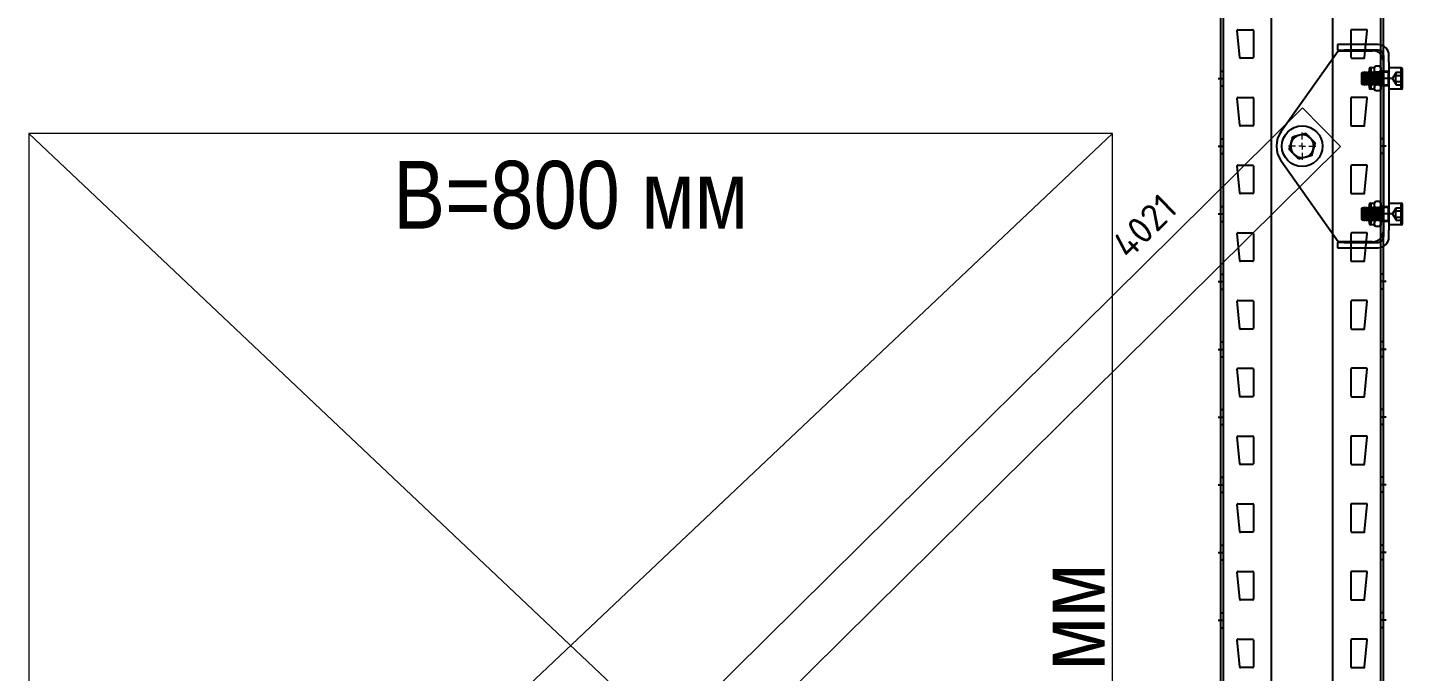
# Model space of a CAD drawing. Header units: millimetres. Extents: x 2140 to 223837, y 2113 to 170313.
# Drawn here: x 221931 to 222946, y 119357 to 119832 of the extents above; entities that cross this region are included whole.
import ezdxf

# ---------------------------------------------------------------- set-up
doc = ezdxf.new("R2010")
doc.units = ezdxf.units.MM
doc.layers.add('0_ANNOT_Dimensions', color=7, linetype='Continuous')
doc.layers.add('2.Стойка', color=7, linetype='Continuous')
for name, color, linetype, lineweight in [('16.СВЖ', 7, 'Continuous', 0), ('17.Метизы', 7, 'Continuous', 0), ('20.Груз', 7, 'Continuous', 0), ('25.Размера', 7, 'Continuous', 0), ('37.Паллеты', 32, 'Continuous', 0), ('52.Труба СВЖ', 7, 'Continuous', 0), ('FORMAT', 7, 'Continuous', 0)]:
    doc.layers.add(name, color=color, linetype=linetype, lineweight=lineweight)
doc.styles.add('Arial Narrow', font='ARIALN.TTF')
doc.styles.add('GOST', font='isocpeur.ttf')
doc.styles.get("Standard").update_dxf_attribs({"font": 'isocpeur.ttf'})
doc.dimstyles.new('20', dxfattribs={"dimtxt": 20, "dimasz": 20, "dimexe": 10, "dimexo": 10, "dimgap": 10, "dimtad": 1, "dimdec": 0, "dimtxsty": 'Standard', "dimcen": 2.5, "dimadec": 0, "dimazin": 0, "dimtfac": 1, "dimtdec": 0, "dimtix": 1, "dimtmove": 0, "dimatfit": 3, "dimfxl": 1, "dimarcsym": 0})
doc.dimstyles.new('blok40', dxfattribs={"dimtxt": 40, "dimasz": 80, "dimexe": 0.18, "dimexo": 0, "dimgap": 5, "dimtad": 1, "dimtoh": 1, "dimdec": 0, "dimzin": 0, "dimdsep": 46, "dimtxsty": 'GOST', "dimblk": 'NONE', "dimcen": 0.09, "dimse1": 1, "dimse2": 1, "dimsd1": 1, "dimsd2": 1, "dimadec": 0, "dimazin": 0, "dimtfac": 1, "dimtdec": 0, "dimtofl": 0, "dimtmove": 0, "dimatfit": 2, "dimldrblk": 'NONE', "dimfxl": 0.18, "dimtolj": 1, "dimtzin": 0, "dimarcsym": 0})

# ---------------------------------------------------------------- blocks, each defined once
blk = doc.blocks.new('*U494')
at = {"layer": '2.Стойка', "color": 0, "linetype": 'ByBlock'}
for p, q in [((-120, 0), (-120, 12200)), ((-118, 0), (-118, 12200)), ((-82.7, 0), (-82.7, 12200)), ((-37.3, 0), (-37.3, 12200)), ((-2, 0), (-2, 12200)), ((0, 0), (0, 12200)), ((-106.1, 10080.5), (-108, 10100.5)), ((-107.5, 10101), (-96.5, 10101)), ((-96, 10100.5), (-96, 10080.5)), ((-24, 10100.5), (-24, 10080.5)), ((-12.5, 10101), (-23.5, 10101)), ((-13.9, 10080.5), (-12, 10100.5)), ((-96.5, 10080), (-105.6, 10080)), ((-23.5, 10080), (-14.4, 10080)), ((-120, 10070.5), (-118, 10070.5)), ((0, 10070.5), (-2, 10070.5)), ((-122, 10065), (-118, 10065)), ((-120, 10059.5), (-118, 10059.5)), ((2, 10065), (-2, 10065)), ((0, 10059.5), (-2, 10059.5)), ((-106.1, 10030.5), (-108, 10050.5)), ((-107.5, 10051), (-96.5, 10051)), ((-96, 10050.5), (-96, 10030.5)), ((-24, 10050.5), (-24, 10030.5)), ((-12.5, 10051), (-23.5, 10051)), ((-13.9, 10030.5), (-12, 10050.5)), ((-96.5, 10030), (-105.6, 10030)), ((-23.5, 10030), (-14.4, 10030)), ((-120, 10020.5), (-118, 10020.5)), ((0, 10020.5), (-2, 10020.5)), ((-122, 10015), (-118, 10015)), ((-120, 10009.5), (-118, 10009.5)), ((2, 10015), (-2, 10015)), ((0, 10009.5), (-2, 10009.5)), ((-106.1, 9980.5), (-108, 10000.5)), ((-107.5, 10001), (-96.5, 10001)), ((-96, 10000.5), (-96, 9980.5)), ((-24, 10000.5), (-24, 9980.5)), ((-12.5, 10001), (-23.5, 10001)), ((-13.9, 9980.5), (-12, 10000.5)), ((-96.5, 9980), (-105.6, 9980)), ((-23.5, 9980), (-14.4, 9980)), ((-120, 9970.5), (-118, 9970.5)), ((0, 9970.5), (-2, 9970.5)), ((-122, 9965), (-118, 9965)), ((-120, 9959.5), (-118, 9959.5)), ((2, 9965), (-2, 9965)), ((0, 9959.5), (-2, 9959.5)), ((-106.1, 9930.5), (-108, 9950.5)), ((-107.5, 9951), (-96.5, 9951)), ((-96, 9950.5), (-96, 9930.5)), ((-24, 9950.5), (-24, 9930.5)), ((-12.5, 9951), (-23.5, 9951)), ((-13.9, 9930.5), (-12, 9950.5)), ((-96.5, 9930), (-105.6, 9930)), ((-23.5, 9930), (-14.4, 9930)), ((-120, 9920.5), (-118, 9920.5)), ((0, 9920.5), (-2, 9920.5)), ((-122, 9915), (-118, 9915)), ((-120, 9909.5), (-118, 9909.5)), ((2, 9915), (-2, 9915)), ((0, 9909.5), (-2, 9909.5)), ((-106.1, 9880.5), (-108, 9900.5)), ((-107.5, 9901), (-96.5, 9901)), ((-96, 9900.5), (-96, 9880.5)), ((-24, 9900.5), (-24, 9880.5)), ((-12.5, 9901), (-23.5, 9901)), ((-13.9, 9880.5), (-12, 9900.5)), ((-96.5, 9880), (-105.6, 9880)), ((-23.5, 9880), (-14.4, 9880)), ((-120, 9870.5), (-118, 9870.5)), ((0, 9870.5), (-2, 9870.5)), ((-122, 9865), (-118, 9865)), ((-120, 9859.5), (-118, 9859.5)), ((2, 9865), (-2, 9865)), ((0, 9859.5), (-2, 9859.5)), ((-106.1, 9830.5), (-108, 9850.5)), ((-107.5, 9851), (-96.5, 9851)), ((-96, 9850.5), (-96, 9830.5)), ((-24, 9850.5), (-24, 9830.5)), ((-12.5, 9851), (-23.5, 9851)), ((-13.9, 9830.5), (-12, 9850.5)), ((-96.5, 9830), (-105.6, 9830)), ((-23.5, 9830), (-14.4, 9830)), ((-120, 9820.5), (-118, 9820.5)), ((0, 9820.5), (-2, 9820.5)), ((-122, 9815), (-118, 9815)), ((-120, 9809.5), (-118, 9809.5)), ((2, 9815), (-2, 9815)), ((0, 9809.5), (-2, 9809.5)), ((-106.1, 9780.5), (-108, 9800.5)), ((-107.5, 9801), (-96.5, 9801)), ((-96, 9800.5), (-96, 9780.5)), ((-24, 9800.5), (-24, 9780.5)), ((-12.5, 9801), (-23.5, 9801)), ((-13.9, 9780.5), (-12, 9800.5)), ((-96.5, 9780), (-105.6, 9780)), ((-23.5, 9780), (-14.4, 9780)), ((-122, 9765), (-118, 9765)), ((-120, 9770.5), (-118, 9770.5)), ((0, 9770.5), (-2, 9770.5)), ((2, 9765), (-2, 9765)), ((-120, 9759.5), (-118, 9759.5)), ((0, 9759.5), (-2, 9759.5)), ((-106.1, 9730.5), (-108, 9750.5)), ((-107.5, 9751), (-96.5, 9751)), ((-96, 9750.5), (-96, 9730.5)), ((-24, 9750.5), (-24, 9730.5)), ((-12.5, 9751), (-23.5, 9751)), ((-13.9, 9730.5), (-12, 9750.5)), ((-96.5, 9730), (-105.6, 9730)), ((-23.5, 9730), (-14.4, 9730)), ((-122, 9715), (-118, 9715)), ((-120, 9720.5), (-118, 9720.5)), ((0, 9720.5), (-2, 9720.5)), ((2, 9715), (-2, 9715)), ((-120, 9709.5), (-118, 9709.5)), ((0, 9709.5), (-2, 9709.5)), ((-106.1, 9680.5), (-108, 9700.5)), ((-107.5, 9701), (-96.5, 9701)), ((-96, 9700.5), (-96, 9680.5)), ((-24, 9700.5), (-24, 9680.5)), ((-12.5, 9701), (-23.5, 9701)), ((-13.9, 9680.5), (-12, 9700.5)), ((-96.5, 9680), (-105.6, 9680)), ((-23.5, 9680), (-14.4, 9680)), ((-122, 9665), (-118, 9665)), ((-120, 9670.5), (-118, 9670.5)), ((0, 9670.5), (-2, 9670.5)), ((2, 9665), (-2, 9665)), ((-120, 9659.5), (-118, 9659.5)), ((0, 9659.5), (-2, 9659.5)), ((-106.1, 9630.5), (-108, 9650.5)), ((-107.5, 9651), (-96.5, 9651)), ((-96, 9650.5), (-96, 9630.5)), ((-24, 9650.5), (-24, 9630.5)), ((-12.5, 9651), (-23.5, 9651)), ((-13.9, 9630.5), (-12, 9650.5)), ((-96.5, 9630), (-105.6, 9630)), ((-23.5, 9630), (-14.4, 9630))]:
    blk.add_line(p, q, dxfattribs=at)
for centre, start, end in [((-107.5, 10100.5), 90, 185.4403), ((-96.5, 10100.5), 0, 90), ((-23.5, 10100.5), 90, 180), ((-12.5, 10100.5), 354.5597, 90), ((-105.6, 10080.5), 185.4403, 270), ((-96.5, 10080.5), 270, 0), ((-23.5, 10080.5), 180, 270), ((-14.4, 10080.5), 270, 354.5597), ((-107.5, 10050.5), 90, 185.4403), ((-96.5, 10050.5), 0, 90), ((-23.5, 10050.5), 90, 180), ((-12.5, 10050.5), 354.5597, 90), ((-105.6, 10030.5), 185.4403, 270), ((-96.5, 10030.5), 270, 0), ((-23.5, 10030.5), 180, 270), ((-14.4, 10030.5), 270, 354.5597), ((-107.5, 10000.5), 90, 185.4403), ((-96.5, 10000.5), 0, 90), ((-23.5, 10000.5), 90, 180), ((-12.5, 10000.5), 354.5597, 90), ((-105.6, 9980.5), 185.4403, 270), ((-96.5, 9980.5), 270, 0), ((-23.5, 9980.5), 180, 270), ((-14.4, 9980.5), 270, 354.5597), ((-107.5, 9950.5), 90, 185.4403), ((-96.5, 9950.5), 0, 90), ((-23.5, 9950.5), 90, 180), ((-12.5, 9950.5), 354.5597, 90), ((-105.6, 9930.5), 185.4403, 270), ((-96.5, 9930.5), 270, 0), ((-23.5, 9930.5), 180, 270), ((-14.4, 9930.5), 270, 354.5597), ((-107.5, 9900.5), 90, 185.4403), ((-96.5, 9900.5), 0, 90), ((-23.5, 9900.5), 90, 180), ((-12.5, 9900.5), 354.5597, 90), ((-105.6, 9880.5), 185.4403, 270), ((-96.5, 9880.5), 270, 0), ((-23.5, 9880.5), 180, 270), ((-14.4, 9880.5), 270, 354.5597), ((-107.5, 9850.5), 90, 185.4403), ((-96.5, 9850.5), 0, 90), ((-23.5, 9850.5), 90, 180), ((-12.5, 9850.5), 354.5597, 90), ((-105.6, 9830.5), 185.4403, 270), ((-96.5, 9830.5), 270, 0), ((-23.5, 9830.5), 180, 270), ((-14.4, 9830.5), 270, 354.5597), ((-107.5, 9800.5), 90, 185.4403), ((-96.5, 9800.5), 0, 90), ((-23.5, 9800.5), 90, 180), ((-12.5, 9800.5), 354.5597, 90), ((-105.6, 9780.5), 185.4403, 270), ((-96.5, 9780.5), 270, 0), ((-23.5, 9780.5), 180, 270), ((-14.4, 9780.5), 270, 354.5597), ((-107.5, 9750.5), 90, 185.4403), ((-96.5, 9750.5), 0, 90), ((-23.5, 9750.5), 90, 180), ((-12.5, 9750.5), 354.5597, 90), ((-105.6, 9730.5), 185.4403, 270), ((-96.5, 9730.5), 270, 0), ((-23.5, 9730.5), 180, 270), ((-14.4, 9730.5), 270, 354.5597), ((-107.5, 9700.5), 90, 185.4403), ((-96.5, 9700.5), 0, 90), ((-23.5, 9700.5), 90, 180), ((-12.5, 9700.5), 354.5597, 90), ((-105.6, 9680.5), 185.4403, 270), ((-96.5, 9680.5), 270, 0), ((-23.5, 9680.5), 180, 270), ((-14.4, 9680.5), 270, 354.5597), ((-107.5, 9650.5), 90, 185.4403), ((-96.5, 9650.5), 0, 90), ((-23.5, 9650.5), 90, 180), ((-12.5, 9650.5), 354.5597, 90), ((-105.6, 9630.5), 185.4403, 270), ((-96.5, 9630.5), 270, 0), ((-23.5, 9630.5), 180, 270), ((-14.4, 9630.5), 270, 354.5597)]:
    blk.add_arc(centre, 0.5, start, end, dxfattribs=at)
blk = doc.blocks.new('SW_CENTERMARKSYMBOL_2')
at = {"layer": 'FORMAT', "linetype": 'ByBlock'}
for p, q in [((-5, 0), (-10, 0)), ((0, 0), (-2.5, 0)), ((0, 5), (0, 10)), ((0, 0), (0, 2.5)), ((0, 0), (0, -2.5)), ((0, 0), (2.5, 0)), ((5, 0), (10, 0)), ((0, -5), (0, -10))]:
    blk.add_line(p, q, dxfattribs=at)
blk = doc.blocks.new('*D713')
at = {"layer": 'Defpoints', "color": 0, "transparency": 16777216}
for p in [(2830.2, 3195.3), (-28.3, 367.2), (-28.3, 367.2)]:
    blk.add_point(p, dxfattribs=at)
at = {"layer": '0_ANNOT_Dimensions', "color": 0, "transparency": 16777216, "insert": (2713.5, 3108), "char_height": 20, "attachment_point": 5, "rotation": 44.6947}
blk.add_mtext('4021', dxfattribs=at)
blk = doc.blocks.new('*D1583')
at = {"layer": 'Defpoints', "color": 0, "linetype": 'ByBlock', "transparency": 16777216}
for p in [(1825, 900), (2625, 900), (2625, 900)]:
    blk.add_point(p, dxfattribs=at)
at = {"layer": '25.Размера', "color": 0, "linetype": 'ByBlock', "transparency": 16777216, "insert": (2225, 854.5), "char_height": 50, "attachment_point": 5, "style": 'Arial Narrow'}
blk.add_mtext('\\A1;В=800 мм', dxfattribs=at)
blk = doc.blocks.new('_None')
blk = doc.blocks.new('*D1570')
at = {"layer": 'Defpoints', "color": 0, "linetype": 'ByBlock', "transparency": 16777216}
for p in [(2625, 900), (2625, 900), (2625, 0)]:
    blk.add_point(p, dxfattribs=at)
at = {"layer": '25.Размера', "color": 0, "linetype": 'ByBlock', "transparency": 16777216, "insert": (2594.5, 450), "char_height": 50, "attachment_point": 5, "rotation": 90, "style": 'Arial Narrow'}
blk.add_mtext('\\A1;Н=900 мм', dxfattribs=at)
blk = doc.blocks.new('*U712')
at = {"color": 0, "linetype": 'ByBlock', "lineweight": -2}
for p, q in [((2856, 3242), (2856, 3238)), ((2861, 3242), (2856, 3242)), ((2886, 3242), (2861, 3242)), ((2814.5, 3178), (2856.5, 3237.5)), ((2856, 3238), (2861, 3238)), ((2856.5, 3237.5), (2882, 3237.5)), ((2886, 3238), (2861, 3238)), ((2890, 3234), (2890, 3229)), ((2890, 3229), (2890, 3105)), ((2894, 3229), (2894, 3234)), ((2894, 3229), (2894, 3105)), ((2890, 3222.5), (2894, 3222.5)), ((2894, 3211.5), (2890, 3211.5)), ((2856.5, 3096.5), (2814.5, 3156)), ((2896, 3117), (2888, 3117)), ((2890, 3122.5), (2894, 3122.5)), ((2894, 3111.5), (2890, 3111.5)), ((2861, 3096), (2856, 3096)), ((2856, 3096), (2856, 3092)), ((2882, 3096.5), (2856.5, 3096.5)), ((2861, 3096), (2886, 3096)), ((2890, 3105), (2890, 3100)), ((2894, 3100), (2894, 3105)), ((2856, 3092), (2861, 3092)), ((2861, 3092), (2886, 3092))]:
    blk.add_line(p, q, dxfattribs=at)
for centre, radius, start, end in [((2886, 3234), 8, 0, 90), ((2882, 3229.5), 8, 0, 90), ((2886, 3234), 4, 0, 90), ((2830, 3167), 19, 144.7875, 215.2125), ((2882, 3104.5), 8, 270, 0), ((2886, 3100), 8, 270, 0), ((2886, 3100), 4, 270, 0)]:
    blk.add_arc(centre, radius, start, end, dxfattribs=at)
at = {"layer": '16.СВЖ', "color": 0, "linetype": 'ByBlock', "lineweight": -2}
blk.add_line((2890.2, 3107.4), (2890.5, 3107.2), dxfattribs=at)
at = {"layer": '17.Метизы', "color": 0, "linetype": 'ByBlock', "lineweight": -2}
for p, q in [((2874, 3221.2), (2874.8, 3222)), ((2874, 3217), (2874, 3221.2)), ((2874.8, 3222), (2875.4, 3221.2)), ((2874.8, 3222), (2874.8, 3222)), ((2874.8, 3217), (2874.8, 3222)), ((2874.8, 3212), (2874.8, 3222)), ((2875.4, 3221.2), (2876, 3222)), ((2875.4, 3212.8), (2875.4, 3221.2)), ((2876, 3222), (2876.2, 3222)), ((2876, 3212), (2876, 3222)), ((2876.2, 3222), (2876.8, 3221.2)), ((2876.2, 3212), (2876.2, 3222)), ((2876.8, 3221.2), (2877.4, 3222)), ((2876.8, 3212.8), (2876.8, 3221.2)), ((2877.4, 3222), (2877.6, 3222)), ((2877.4, 3212), (2877.4, 3222)), ((2877.6, 3222), (2878.2, 3221.2)), ((2877.6, 3212), (2877.6, 3222)), ((2878.2, 3221.2), (2878.8, 3222)), ((2878.2, 3212.8), (2878.2, 3221.2)), ((2878.8, 3222), (2879.1, 3222)), ((2878.8, 3212), (2878.8, 3222)), ((2879.1, 3222), (2879.4, 3221.5)), ((2879.1, 3212), (2879.1, 3222)), ((2879.4, 3223.7), (2879.4, 3217)), ((2879.4, 3222.9), (2880.7, 3222.9)), ((2879.4, 3221.5), (2879.6, 3221.2)), ((2879.6, 3221.2), (2880.2, 3222)), ((2879.6, 3212.8), (2879.6, 3221.2)), ((2880.2, 3212), (2880.2, 3222)), ((2880.2, 3222), (2880.5, 3222)), ((2880.5, 3212), (2880.5, 3222)), ((2880.5, 3222), (2881, 3221.2)), ((2880.7, 3225), (2883.3, 3225)), ((2880.7, 3225), (2880.7, 3217)), ((2880.7, 3222.9), (2880.7, 3225)), ((2880.7, 3222.9), (2880.7, 3225)), ((2880.7, 3222.9), (2880.7, 3217)), ((2880.7, 3221.2), (2887.4, 3221.2)), ((2881, 3221.2), (2881.6, 3222)), ((2881, 3212.8), (2881, 3221.2)), ((2881.6, 3212), (2881.6, 3222)), ((2881.6, 3222), (2881.9, 3222)), ((2881.9, 3212), (2881.9, 3222)), ((2881.9, 3222), (2882.5, 3221.2)), ((2882.5, 3221.2), (2883, 3222)), ((2882.5, 3212.8), (2882.5, 3221.2)), ((2883, 3212), (2883, 3222)), ((2883, 3222), (2883.3, 3222)), ((2883.3, 3225), (2884, 3226.2)), ((2883.3, 3223.9), (2883.3, 3225)), ((2883.3, 3217), (2883.3, 3223.9)), ((2883.3, 3212), (2883.3, 3222)), ((2883.3, 3222), (2883.9, 3221.2)), ((2883.9, 3221.2), (2884.4, 3222)), ((2883.9, 3212.8), (2883.9, 3221.2)), ((2887.3, 3226.2), (2884, 3226.2)), ((2887.3, 3221.6), (2884, 3221.6)), ((2884.4, 3212), (2884.4, 3222)), ((2884.4, 3222), (2884.7, 3222)), ((2884.7, 3212), (2884.7, 3222)), ((2884.7, 3222), (2885.3, 3221.2)), ((2885.3, 3221.2), (2885.9, 3222)), ((2885.3, 3212.8), (2885.3, 3221.2)), ((2885.9, 3212), (2885.9, 3222)), ((2885.9, 3222), (2886.1, 3222)), ((2886.1, 3212), (2886.1, 3222)), ((2886.1, 3222), (2886.7, 3221.2)), ((2886.7, 3221.2), (2887.3, 3222)), ((2886.7, 3212.8), (2886.7, 3221.2)), ((2887.3, 3226.2), (2888, 3225)), ((2887.3, 3212), (2887.3, 3222)), ((2887.3, 3222), (2887.5, 3222)), ((2887.4, 3221.2), (2888, 3222)), ((2887.4, 3221.2), (2887.4, 3212.7)), ((2887.5, 3212), (2887.5, 3222)), ((2887.5, 3222), (2888, 3221.3)), ((2888, 3225), (2888, 3223.9)), ((2888, 3223.9), (2888, 3217)), ((2888, 3222), (2888, 3217)), ((2888, 3222), (2888, 3222)), ((2888, 3221.3), (2888.1, 3221.2)), ((2888.1, 3221.2), (2888.7, 3222)), ((2888.1, 3212.8), (2888.1, 3221.2)), ((2888.7, 3222), (2888.9, 3222)), ((2888.7, 3212), (2888.7, 3222)), ((2888.9, 3222), (2889.5, 3221.2)), ((2888.9, 3212), (2888.9, 3222)), ((2889.5, 3221.2), (2890, 3221.9)), ((2889.5, 3212.8), (2889.5, 3221.2)), ((2890, 3221.9), (2890.1, 3222)), ((2890.1, 3212), (2890.1, 3222)), ((2890.1, 3222), (2893.6, 3222)), ((2893.6, 3212), (2893.6, 3222)), ((2894, 3225), (2903, 3225)), ((2896.7, 3217), (2899, 3221)), ((2899, 3221.6), (2899, 3220.5)), ((2899, 3221.6), (2904, 3221.6)), ((2899, 3220.5), (2899, 3219.3)), ((2899, 3217), (2899, 3219.3)), ((2899, 3219.3), (2904, 3219.3)), ((2903, 3225), (2903, 3217)), ((2903, 3209), (2903, 3225)), ((2904, 3217), (2904, 3224)), ((2874, 3212.8), (2874, 3217)), ((2874.8, 3212), (2874, 3212.8)), ((2874.8, 3212), (2874.8, 3217)), ((2875.4, 3212.8), (2874.8, 3212)), ((2874.8, 3212), (2874.8, 3212)), ((2876, 3212), (2875.4, 3212.8)), ((2876.2, 3212), (2876, 3212)), ((2876.8, 3212.8), (2876.2, 3212)), ((2877.4, 3212), (2876.8, 3212.8)), ((2877.6, 3212), (2877.4, 3212)), ((2878.2, 3212.8), (2877.6, 3212)), ((2878.8, 3212), (2878.2, 3212.8)), ((2879.1, 3212), (2878.8, 3212)), ((2879.4, 3212.5), (2879.1, 3212)), ((2879.4, 3217), (2879.4, 3210.3)), ((2879.6, 3212.8), (2879.4, 3212.5)), ((2880.7, 3211.1), (2879.4, 3211.1)), ((2880.2, 3212), (2879.6, 3212.8)), ((2880.5, 3212), (2880.2, 3212)), ((2881, 3212.8), (2880.5, 3212)), ((2880.7, 3217), (2880.7, 3209)), ((2880.7, 3217), (2880.7, 3211.1)), ((2887.4, 3212.7), (2880.7, 3212.7)), ((2880.7, 3211.1), (2880.7, 3209)), ((2880.7, 3209), (2880.7, 3211.1)), ((2883.3, 3209), (2880.7, 3209)), ((2881.6, 3212), (2881, 3212.8)), ((2881.9, 3212), (2881.6, 3212)), ((2882.5, 3212.8), (2881.9, 3212)), ((2883, 3212), (2882.5, 3212.8)), ((2883.3, 3212), (2883, 3212)), ((2883.3, 3217), (2883.3, 3210.1)), ((2883.9, 3212.8), (2883.3, 3212)), ((2883.3, 3209), (2883.3, 3210.1)), ((2884, 3207.8), (2883.3, 3209)), ((2884.4, 3212), (2883.9, 3212.8)), ((2887.3, 3212.4), (2884, 3212.4)), ((2887.3, 3207.8), (2884, 3207.8)), ((2884.7, 3212), (2884.4, 3212)), ((2885.3, 3212.8), (2884.7, 3212)), ((2885.9, 3212), (2885.3, 3212.8)), ((2886.1, 3212), (2885.9, 3212)), ((2886.7, 3212.8), (2886.1, 3212)), ((2887.3, 3212), (2886.7, 3212.8)), ((2887.5, 3212), (2887.3, 3212)), ((2888, 3209), (2887.3, 3207.8)), ((2888, 3212), (2887.4, 3212.7)), ((2888, 3212.7), (2887.5, 3212)), ((2888, 3217), (2888, 3210.1)), ((2888, 3217), (2888, 3212)), ((2896, 3217), (2888, 3217)), ((2888.1, 3212.8), (2888, 3212.7)), ((2888, 3212), (2888, 3212)), ((2888, 3210.1), (2888, 3209)), ((2888.7, 3212), (2888.1, 3212.8)), ((2888.9, 3212), (2888.7, 3212)), ((2889.5, 3212.8), (2888.9, 3212)), ((2890, 3212.1), (2889.5, 3212.8)), ((2890.1, 3212), (2890, 3212.1)), ((2893.6, 3212), (2890.1, 3212)), ((2903, 3209), (2894, 3209)), ((2899, 3213), (2896.7, 3217)), ((2899, 3214.7), (2899, 3217)), ((2899, 3214.7), (2904, 3214.7)), ((2899, 3214.7), (2899, 3213.5)), ((2899, 3213.5), (2899, 3212.4)), ((2899, 3212.4), (2904, 3212.4)), ((2903, 3217), (2903, 3209)), ((2904, 3210), (2904, 3217)), ((2874, 3121.2), (2874.8, 3122)), ((2874, 3117), (2874, 3121.2)), ((2874, 3112.8), (2874, 3117)), ((2874.8, 3122), (2874.8, 3122)), ((2874.8, 3122), (2875.4, 3121.2)), ((2874.8, 3117), (2874.8, 3122)), ((2874.8, 3112), (2874.8, 3122)), ((2874.8, 3112), (2874.8, 3117)), ((2875.4, 3121.2), (2876, 3122)), ((2875.4, 3112.8), (2875.4, 3121.2)), ((2876, 3122), (2876.2, 3122)), ((2876, 3112), (2876, 3122)), ((2876.2, 3122), (2876.8, 3121.2)), ((2876.2, 3112), (2876.2, 3122)), ((2876.8, 3121.2), (2877.4, 3122)), ((2876.8, 3112.8), (2876.8, 3121.2)), ((2877.4, 3122), (2877.6, 3122)), ((2877.4, 3112), (2877.4, 3122)), ((2877.6, 3122), (2878.2, 3121.2)), ((2877.6, 3112), (2877.6, 3122)), ((2878.2, 3121.2), (2878.8, 3122)), ((2878.2, 3112.8), (2878.2, 3121.2)), ((2878.8, 3122), (2879.1, 3122)), ((2878.8, 3112), (2878.8, 3122)), ((2879.1, 3122), (2879.4, 3121.5)), ((2879.1, 3112), (2879.1, 3122)), ((2879.4, 3123.7), (2879.4, 3117)), ((2879.4, 3122.9), (2880.7, 3122.9)), ((2879.4, 3121.5), (2879.6, 3121.2)), ((2879.4, 3117), (2879.4, 3110.3)), ((2879.6, 3121.2), (2880.2, 3122)), ((2879.6, 3112.8), (2879.6, 3121.2)), ((2880.2, 3112), (2880.2, 3122)), ((2880.2, 3122), (2880.5, 3122)), ((2880.5, 3112), (2880.5, 3122)), ((2880.5, 3122), (2881, 3121.2)), ((2880.7, 3125), (2883.3, 3125)), ((2880.7, 3125), (2880.7, 3117)), ((2880.7, 3122.9), (2880.7, 3125)), ((2880.7, 3122.9), (2880.7, 3125)), ((2880.7, 3122.9), (2880.7, 3117)), ((2880.7, 3121.2), (2887.4, 3121.2)), ((2880.7, 3117), (2880.7, 3109)), ((2880.7, 3117), (2880.7, 3111.1)), ((2881, 3121.2), (2881.6, 3122)), ((2881, 3112.8), (2881, 3121.2)), ((2881.6, 3112), (2881.6, 3122)), ((2881.6, 3122), (2881.9, 3122)), ((2881.9, 3112), (2881.9, 3122)), ((2881.9, 3122), (2882.5, 3121.2)), ((2882.5, 3121.2), (2883, 3122)), ((2882.5, 3112.8), (2882.5, 3121.2)), ((2883, 3112), (2883, 3122)), ((2883, 3122), (2883.3, 3122)), ((2883.3, 3125), (2884, 3126.2)), ((2883.3, 3123.9), (2883.3, 3125)), ((2883.3, 3117), (2883.3, 3123.9)), ((2883.3, 3112), (2883.3, 3122)), ((2883.3, 3122), (2883.9, 3121.2)), ((2883.3, 3117), (2883.3, 3110.1)), ((2883.9, 3121.2), (2884.4, 3122)), ((2883.9, 3112.8), (2883.9, 3121.2)), ((2887.3, 3126.2), (2884, 3126.2)), ((2887.3, 3121.6), (2884, 3121.6)), ((2884.4, 3112), (2884.4, 3122)), ((2884.4, 3122), (2884.7, 3122)), ((2884.7, 3112), (2884.7, 3122)), ((2884.7, 3122), (2885.3, 3121.2)), ((2885.3, 3121.2), (2885.9, 3122)), ((2885.3, 3112.8), (2885.3, 3121.2)), ((2885.9, 3112), (2885.9, 3122)), ((2885.9, 3122), (2886.1, 3122)), ((2886.1, 3112), (2886.1, 3122)), ((2886.1, 3122), (2886.7, 3121.2)), ((2886.7, 3121.2), (2887.3, 3122)), ((2886.7, 3112.8), (2886.7, 3121.2)), ((2887.3, 3126.2), (2888, 3125)), ((2887.3, 3112), (2887.3, 3122)), ((2887.3, 3122), (2887.5, 3122)), ((2887.4, 3121.2), (2888, 3122)), ((2887.4, 3121.2), (2887.4, 3112.7)), ((2887.5, 3112), (2887.5, 3122)), ((2887.5, 3122), (2888, 3121.3)), ((2888, 3125), (2888, 3123.9)), ((2888, 3123.9), (2888, 3117)), ((2888, 3122), (2888, 3117)), ((2888, 3122), (2888, 3122)), ((2888, 3121.3), (2888.1, 3121.2)), ((2888, 3117), (2888, 3110.1)), ((2888, 3117), (2888, 3112)), ((2888.1, 3121.2), (2888.7, 3122)), ((2888.1, 3112.8), (2888.1, 3121.2)), ((2888.7, 3122), (2888.9, 3122)), ((2888.7, 3112), (2888.7, 3122)), ((2888.9, 3122), (2889.5, 3121.2)), ((2888.9, 3112), (2888.9, 3122)), ((2889.5, 3121.2), (2890, 3121.9)), ((2889.5, 3112.8), (2889.5, 3121.2)), ((2890, 3121.9), (2890.1, 3122)), ((2890.1, 3112), (2890.1, 3122)), ((2890.1, 3122), (2893.6, 3122)), ((2893.6, 3112), (2893.6, 3122)), ((2894, 3125), (2903, 3125)), ((2896.7, 3117), (2899, 3121)), ((2899, 3113), (2896.7, 3117)), ((2899, 3121.6), (2899, 3120.5)), ((2899, 3121.6), (2904, 3121.6)), ((2899, 3120.5), (2899, 3119.3)), ((2899, 3117), (2899, 3119.3)), ((2899, 3119.3), (2904, 3119.3)), ((2899, 3114.7), (2899, 3117)), ((2903, 3125), (2903, 3117)), ((2903, 3109), (2903, 3125)), ((2903, 3117), (2903, 3109)), ((2904, 3117), (2904, 3124)), ((2904, 3110), (2904, 3117)), ((2874.8, 3112), (2874, 3112.8)), ((2875.4, 3112.8), (2874.8, 3112)), ((2874.8, 3112), (2874.8, 3112)), ((2876, 3112), (2875.4, 3112.8)), ((2876.2, 3112), (2876, 3112)), ((2876.8, 3112.8), (2876.2, 3112)), ((2877.4, 3112), (2876.8, 3112.8)), ((2877.6, 3112), (2877.4, 3112)), ((2878.2, 3112.8), (2877.6, 3112)), ((2878.8, 3112), (2878.2, 3112.8)), ((2879.1, 3112), (2878.8, 3112)), ((2879.4, 3112.5), (2879.1, 3112)), ((2879.6, 3112.8), (2879.4, 3112.5)), ((2880.7, 3111.1), (2879.4, 3111.1)), ((2880.2, 3112), (2879.6, 3112.8)), ((2880.5, 3112), (2880.2, 3112)), ((2881, 3112.8), (2880.5, 3112)), ((2887.4, 3112.7), (2880.7, 3112.7)), ((2880.7, 3111.1), (2880.7, 3109)), ((2880.7, 3109), (2880.7, 3111.1)), ((2883.3, 3109), (2880.7, 3109)), ((2881.6, 3112), (2881, 3112.8)), ((2881.9, 3112), (2881.6, 3112)), ((2882.5, 3112.8), (2881.9, 3112)), ((2883, 3112), (2882.5, 3112.8)), ((2883.3, 3112), (2883, 3112)), ((2883.9, 3112.8), (2883.3, 3112)), ((2883.3, 3109), (2883.3, 3110.1)), ((2884, 3107.8), (2883.3, 3109)), ((2884.4, 3112), (2883.9, 3112.8)), ((2887.3, 3112.4), (2884, 3112.4)), ((2887.3, 3107.8), (2884, 3107.8)), ((2884.7, 3112), (2884.4, 3112)), ((2885.3, 3112.8), (2884.7, 3112)), ((2885.9, 3112), (2885.3, 3112.8)), ((2886.1, 3112), (2885.9, 3112)), ((2886.7, 3112.8), (2886.1, 3112)), ((2887.3, 3112), (2886.7, 3112.8)), ((2887.5, 3112), (2887.3, 3112)), ((2888, 3109), (2887.3, 3107.8)), ((2888, 3112), (2887.4, 3112.7)), ((2888, 3112.7), (2887.5, 3112)), ((2888.1, 3112.8), (2888, 3112.7)), ((2888, 3112), (2888, 3112)), ((2888, 3110.1), (2888, 3109)), ((2888.7, 3112), (2888.1, 3112.8)), ((2888.9, 3112), (2888.7, 3112)), ((2889.5, 3112.8), (2888.9, 3112)), ((2890, 3112.1), (2889.5, 3112.8)), ((2890.1, 3112), (2890, 3112.1)), ((2893.6, 3112), (2890.1, 3112)), ((2903, 3109), (2894, 3109)), ((2899, 3114.7), (2899, 3113.5)), ((2899, 3114.7), (2904, 3114.7)), ((2899, 3113.5), (2899, 3112.4)), ((2899, 3112.4), (2904, 3112.4))]:
    blk.add_line(p, q, dxfattribs=at)
for centre, radius, start, end in [((2880.7, 3223.7), 1.29, 90, 180), ((2893.6, 3222.4), 0.4, 270, 0), ((2903, 3224), 1, 0, 90), ((2880.7, 3210.3), 1.29, 180, 270), ((2893.6, 3211.6), 0.4, 0, 90), ((2903, 3210), 1, 270, 0), ((2880.7, 3123.7), 1.29, 90, 180), ((2893.6, 3122.4), 0.4, 270, 0), ((2903, 3124), 1, 0, 90), ((2880.7, 3110.3), 1.29, 180, 270), ((2893.6, 3111.6), 0.4, 0, 90), ((2903, 3110), 1, 270, 0)]:
    blk.add_arc(centre, radius, start, end, dxfattribs=at)
for points, knots in [([(2883.3, 3223.9), (2883.3, 3224), (2883.3, 3224.4), (2883.5, 3225.2), (2883.8, 3225.9), (2884, 3226.2)], [0, 0, 0, 0, 0.070086, 0.530782, 1, 1, 1, 1]), ([(2884, 3221.6), (2883.8, 3222), (2883.4, 3222.8), (2883.3, 3223.5), (2883.3, 3223.9)], [0, 0, 0, 0, 0.495458, 1, 1, 1, 1]), ([(2884, 3221.6), (2883.9, 3221.2), (2883.5, 3219.7), (2883.4, 3218.2), (2883.3, 3217)], [0, 0, 0, 0, 0.257551, 1, 1, 1, 1]), ([(2888, 3223.9), (2888, 3224), (2888, 3224.4), (2887.8, 3225.2), (2887.5, 3225.9), (2887.3, 3226.2)], [0, 0, 0, 0, 0.070086, 0.530782, 1, 1, 1, 1]), ([(2887.3, 3221.6), (2887.5, 3222), (2887.9, 3222.8), (2888, 3223.5), (2888, 3223.9)], [0, 0, 0, 0, 0.495458, 1, 1, 1, 1]), ([(2887.3, 3221.6), (2887.4, 3221.2), (2887.8, 3219.7), (2887.9, 3218.2), (2888, 3217)], [0, 0, 0, 0, 0.257551, 1, 1, 1, 1]), ([(2883.3, 3217), (2883.3, 3216.6), (2883.4, 3215), (2883.7, 3213.5), (2884, 3212.4)], [0, 0, 0, 0, 0.268634, 1, 1, 1, 1]), ([(2883.3, 3210.1), (2883.3, 3210.1), (2883.3, 3210.5), (2883.5, 3211.3), (2883.8, 3212), (2884, 3212.4)], [0, 0, 0, 0, 0.070086, 0.530782, 1, 1, 1, 1]), ([(2884, 3207.8), (2883.8, 3208.1), (2883.4, 3208.9), (2883.3, 3209.7), (2883.3, 3210.1)], [0, 0, 0, 0, 0.495458, 1, 1, 1, 1]), ([(2888, 3217), (2888, 3216.6), (2887.9, 3215), (2887.6, 3213.5), (2887.3, 3212.4)], [0, 0, 0, 0, 0.268634, 1, 1, 1, 1]), ([(2888, 3210.1), (2888, 3210.1), (2888, 3210.5), (2887.8, 3211.3), (2887.5, 3212), (2887.3, 3212.4)], [0, 0, 0, 0, 0.070086, 0.530782, 1, 1, 1, 1]), ([(2887.3, 3207.8), (2887.5, 3208.1), (2887.9, 3208.9), (2888, 3209.7), (2888, 3210.1)], [0, 0, 0, 0, 0.495458, 1, 1, 1, 1]), ([(2883.3, 3123.9), (2883.3, 3124), (2883.3, 3124.4), (2883.5, 3125.2), (2883.8, 3125.9), (2884, 3126.2)], [0, 0, 0, 0, 0.070086, 0.530782, 1, 1, 1, 1]), ([(2884, 3121.6), (2883.8, 3122), (2883.4, 3122.8), (2883.3, 3123.5), (2883.3, 3123.9)], [0, 0, 0, 0, 0.495458, 1, 1, 1, 1]), ([(2884, 3121.6), (2883.9, 3121.2), (2883.5, 3119.7), (2883.4, 3118.2), (2883.3, 3117)], [0, 0, 0, 0, 0.257551, 1, 1, 1, 1]), ([(2883.3, 3117), (2883.3, 3116.6), (2883.4, 3115), (2883.7, 3113.5), (2884, 3112.4)], [0, 0, 0, 0, 0.268634, 1, 1, 1, 1]), ([(2888, 3123.9), (2888, 3124), (2888, 3124.4), (2887.8, 3125.2), (2887.5, 3125.9), (2887.3, 3126.2)], [0, 0, 0, 0, 0.070086, 0.530782, 1, 1, 1, 1]), ([(2887.3, 3121.6), (2887.5, 3122), (2887.9, 3122.8), (2888, 3123.5), (2888, 3123.9)], [0, 0, 0, 0, 0.495458, 1, 1, 1, 1]), ([(2887.3, 3121.6), (2887.4, 3121.2), (2887.8, 3119.7), (2887.9, 3118.2), (2888, 3117)], [0, 0, 0, 0, 0.257551, 1, 1, 1, 1]), ([(2888, 3117), (2888, 3116.6), (2887.9, 3115), (2887.6, 3113.5), (2887.3, 3112.4)], [0, 0, 0, 0, 0.268634, 1, 1, 1, 1]), ([(2883.3, 3110.1), (2883.3, 3110.1), (2883.3, 3110.5), (2883.5, 3111.3), (2883.8, 3112), (2884, 3112.4)], [0, 0, 0, 0, 0.070086, 0.530782, 1, 1, 1, 1]), ([(2884, 3107.8), (2883.8, 3108.1), (2883.4, 3108.9), (2883.3, 3109.7), (2883.3, 3110.1)], [0, 0, 0, 0, 0.495458, 1, 1, 1, 1]), ([(2888, 3110.1), (2888, 3110.1), (2888, 3110.5), (2887.8, 3111.3), (2887.5, 3112), (2887.3, 3112.4)], [0, 0, 0, 0, 0.070086, 0.530782, 1, 1, 1, 1]), ([(2887.3, 3107.8), (2887.5, 3108.1), (2887.9, 3108.9), (2888, 3109.7), (2888, 3110.1)], [0, 0, 0, 0, 0.495458, 1, 1, 1, 1])]:
    blk.add_open_spline(points, degree=3, knots=knots, dxfattribs=at)
at = {"layer": '52.Труба СВЖ', "color": 3}
for p, q in [((2830.2, 3195.3), (-28.3, 367.2)), ((2858.3, 3166.8), (2830.2, 3195.3)), ((-0.2, 338.7), (2858.3, 3166.8))]:
    blk.add_line(p, q, dxfattribs=at)
at = {"layer": '52.Труба СВЖ', "color": 7, "linetype": 'Continuous', "lineweight": 25}
blk.add_circle((2830, 3167), 15, dxfattribs=at)
for start, end in [(164.6947, 224.6947), (104.6947, 164.6947), (44.6947, 104.6947), (344.6947, 44.6947), (224.6947, 284.6947), (284.6947, 344.6947)]:
    blk.add_arc((2830, 3167), 8.5, start, end, dxfattribs=at)
for points, knots in [([(2820.5, 3164.5), (2820.7, 3165.3), (2821.1, 3166.8), (2821.6, 3168.4), (2821.8, 3169.2)], [0, 0, 0, 0, 0.495458, 1, 1, 1, 1]), ([(2821.8, 3169.2), (2821.8, 3169.4), (2822.1, 3170.2), (2822.5, 3171.8), (2822.9, 3173.2), (2823.1, 3174)], [0, 0, 0, 0, 0.070088, 0.530783, 1, 1, 1, 1]), ([(2823.1, 3174), (2823.9, 3174.2), (2825.4, 3174.6), (2827, 3175), (2827.8, 3175.2)], [0, 0, 0, 0, 0.495458, 1, 1, 1, 1]), ([(2827.8, 3175.2), (2828, 3175.3), (2828.8, 3175.5), (2830.4, 3175.9), (2831.9, 3176.3), (2832.6, 3176.5)], [0, 0, 0, 0, 0.070088, 0.530783, 1, 1, 1, 1]), ([(2832.6, 3176.5), (2833.2, 3175.9), (2834.3, 3174.8), (2835.5, 3173.6), (2836, 3173)], [0, 0, 0, 0, 0.495458, 1, 1, 1, 1]), ([(2836, 3173), (2836.1, 3173), (2836.6, 3172.4), (2837.8, 3171.2), (2838.9, 3170.1), (2839.5, 3169.5)], [0, 0, 0, 0, 0.017174, 0.503418, 1, 1, 1, 1]), ([(2839.5, 3169.5), (2839.3, 3168.7), (2838.9, 3167.2), (2838.4, 3165.6), (2838.2, 3164.8)], [0, 0, 0, 0, 0.495458, 1, 1, 1, 1]), ([(2824, 3161), (2823.9, 3161), (2823.4, 3161.6), (2822.2, 3162.8), (2821.1, 3163.9), (2820.5, 3164.5)], [0, 0, 0, 0, 0.0171741, 0.5034184, 1, 1, 1, 1]), ([(2827.4, 3157.5), (2826.8, 3158.1), (2825.7, 3159.2), (2824.5, 3160.4), (2824, 3161)], [0, 0, 0, 0, 0.495458, 1, 1, 1, 1]), ([(2832.2, 3158.8), (2832, 3158.7), (2831.2, 3158.5), (2829.6, 3158.1), (2828.1, 3157.7), (2827.4, 3157.5)], [0, 0, 0, 0, 0.070088, 0.530783, 1, 1, 1, 1]), ([(2836.9, 3160), (2836.1, 3159.8), (2834.6, 3159.4), (2833, 3159), (2832.2, 3158.8)], [0, 0, 0, 0, 0.495458, 1, 1, 1, 1]), ([(2838.2, 3164.8), (2838.2, 3164.6), (2837.9, 3163.8), (2837.5, 3162.2), (2837.1, 3160.8), (2836.9, 3160)], [0, 0, 0, 0, 0.070088, 0.530783, 1, 1, 1, 1])]:
    blk.add_open_spline(points, degree=3, knots=knots, dxfattribs=at)
at = {"layer": '16.СВЖ', "color": 0, "linetype": 'ByBlock', "lineweight": -2}
blk.add_blockref('SW_CENTERMARKSYMBOL_2', (2830, 3167), dxfattribs=at)
at = {"layer": '16.СВЖ', "color": 0, "linetype": 'ByBlock', "lineweight": -2, "xscale": -1}
blk.add_blockref('SW_CENTERMARKSYMBOL_2', (2830, 3167), dxfattribs=at)
at = {"layer": '0_ANNOT_Dimensions', "color": 0}
dim = blk.add_linear_dim(base=(-28.3, 367.2), p1=(2830.2, 3195.3), p2=(-28.3, 367.2), angle=224.6947, dimstyle='20', override={"dimse1": 1, "dimse2": 1, "dimsd1": 1, "dimsd2": 1}, dxfattribs=at)
dim.commit()
dim.dimension.update_dxf_attribs({"geometry": '*D713', "text_midpoint": (2727.6, 3093.8), "dimtype": 161})
blk = doc.blocks.new('*U1569')
at = {"layer": '20.Груз', "color": 0, "linetype": 'ByBlock'}
for p, q in [((1825, 144), (2625, 900)), ((1825, 900), (2625, 144))]:
    blk.add_line(p, q, dxfattribs=at)
blk.add_lwpolyline([(1825, 144), (2625, 144), (2625, 900), (1825, 900)], close=True, dxfattribs=at)
at = {"layer": '25.Размера', "color": 0, "linetype": 'ByBlock'}
dim = blk.add_linear_dim(base=(2625, 900), p1=(1825, 900), p2=(2625, 900), text='В=<> мм', dimstyle='blok40', override={"dimtxt": 50, "dimgap": 20, "dimtad": 4, "dimtxsty": 'Arial Narrow'}, dxfattribs=at)
dim.commit()
dim.dimension.update_dxf_attribs({"geometry": '*D1583', "text_midpoint": (2225, 854.5)})
dim = blk.add_linear_dim(base=(2625, 900), p1=(2625, 0), p2=(2625, 900), angle=90, text='Н=<> мм', dimstyle='blok40', override={"dimtxt": 50, "dimtxsty": 'Arial Narrow'}, dxfattribs=at)
dim.commit()
dim.dimension.update_dxf_attribs({"geometry": '*D1570', "text_midpoint": (2594.5, 450)})

msp = doc.modelspace()

# ---------------------------------------------------------------- block references
at = {"color": 0}
msp.add_blockref('*U712', (220041.7, 116577.5), dxfattribs=at)
at = {"layer": '2.Стойка', "color": 0}
msp.add_blockref('*U494', (222931.7, 109729.5), dxfattribs=at)
at = {"layer": '37.Паллеты', "color": 244, "lineweight": 0, "true_color": 0x991b1e}
msp.add_blockref('*U1569', (220106.7, 118853.8), dxfattribs=at)

doc.saveas('drawing.dxf')
